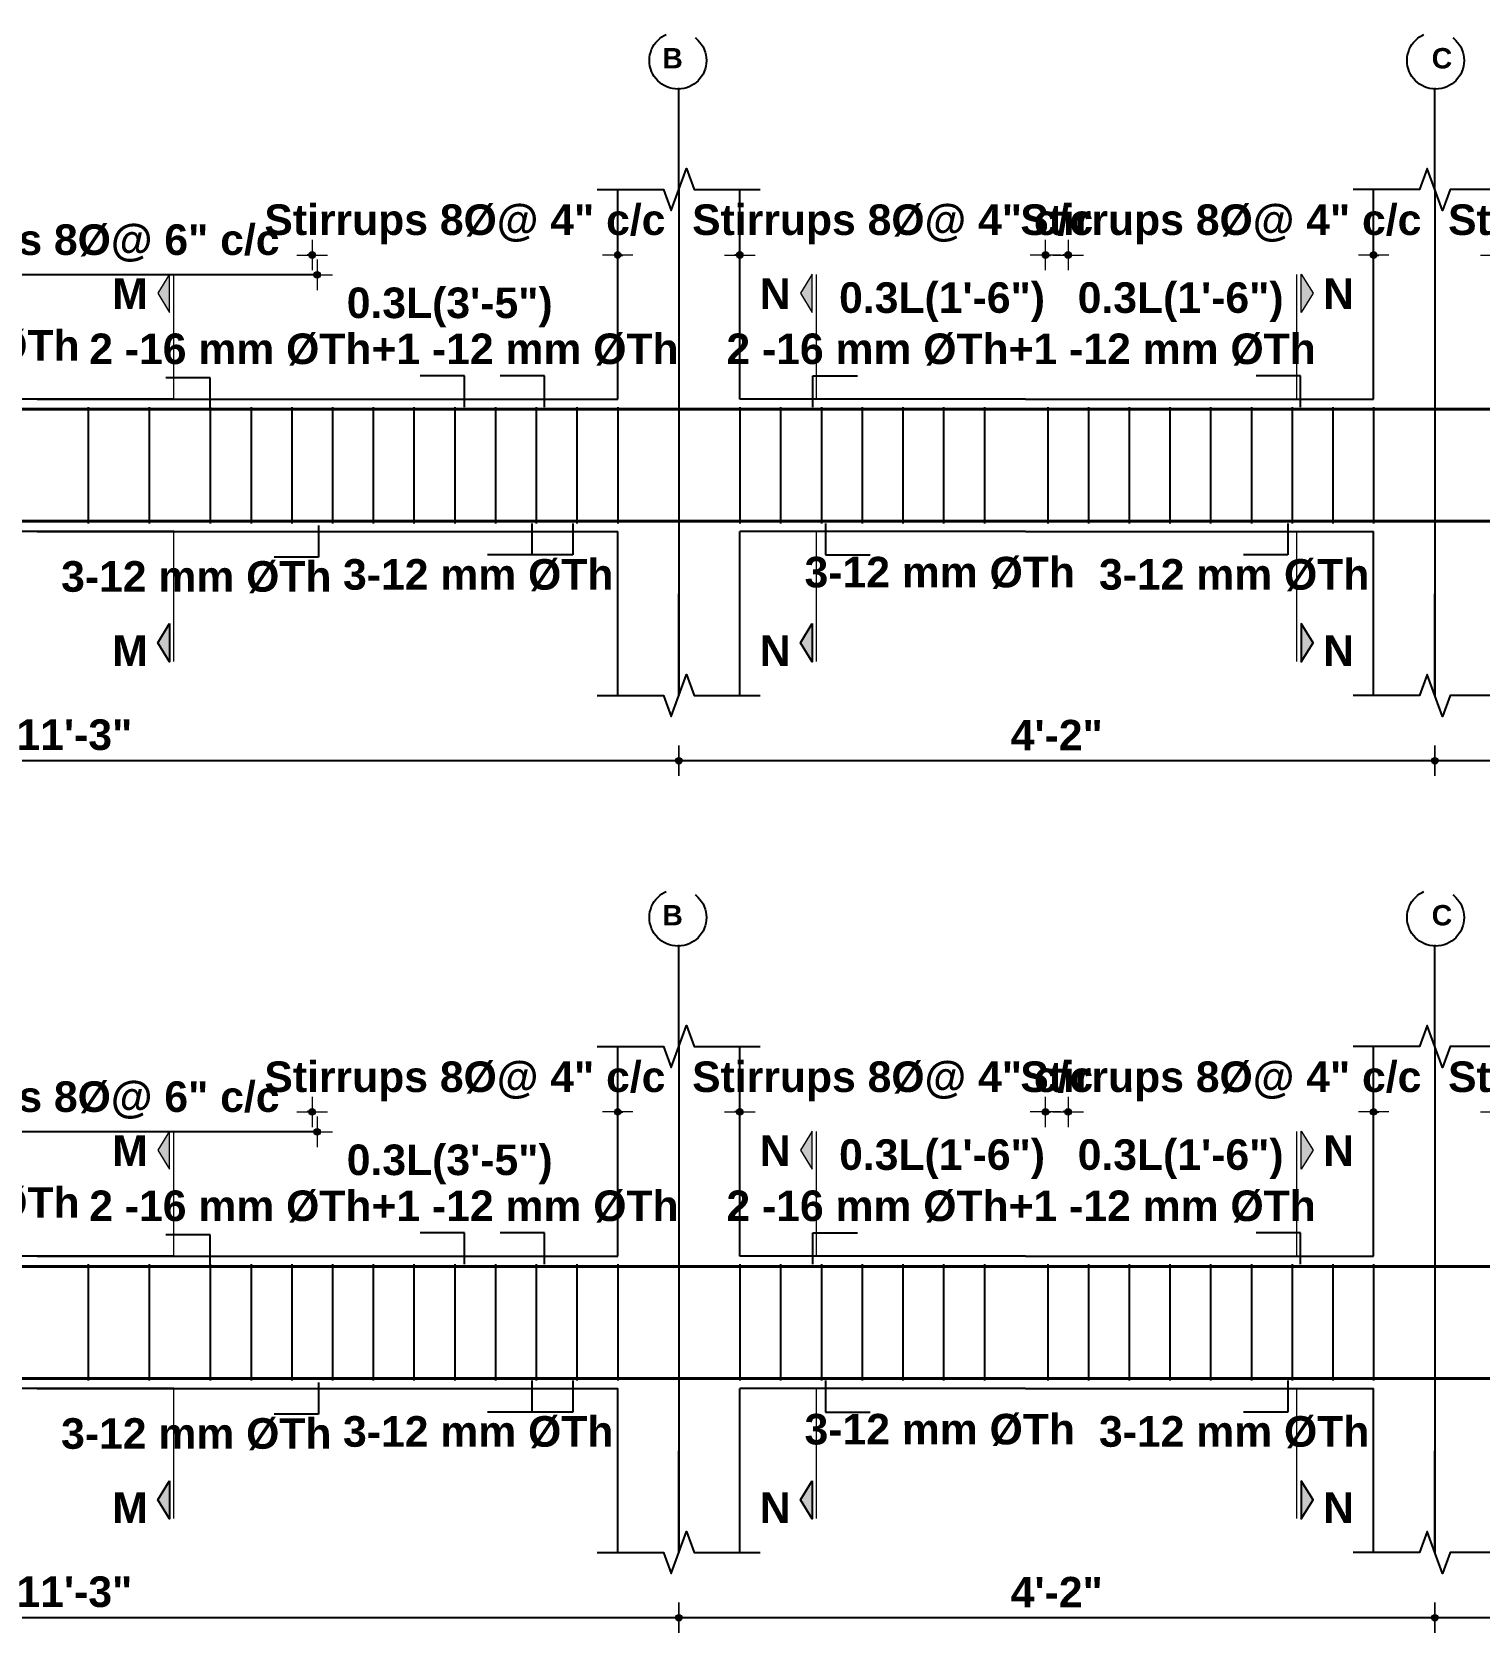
# Model space of a CAD drawing. Header units: inches. Extents: x -9998782 to 66725, y -6520505 to 8308.
# Drawn here: x -4995416 to -4995131.7, y -3257826.3 to -3257511.9 of the extents above; entities that cross this region are included whole.
import ezdxf

# ---------------------------------------------------------------- set-up
doc = ezdxf.new("R2010")
doc.units = ezdxf.units.IN
doc.header["$LTSCALE"] = 2
doc.header["$MEASUREMENT"] = 0
doc.header["$PDMODE"] = 34
doc.linetypes.add('ACAD_ISO02W100', pattern=[15, 12, -3])
doc.layers.get('0').update_dxf_attribs({"linetype": 'CONTINUOUS'})
doc.layers.get('DEFPOINTS').update_dxf_attribs({"color": 141, "linetype": 'CONTINUOUS'})
for name, color, linetype, lineweight in [('BAR', 5, 'CONTINUOUS', 40), ('dimension', 160, 'CONTINUOUS', 15), ('HATCH1', 4, 'ACAD_ISO02W100', 13), ('TEXT', 181, 'CONTINUOUS', 25)]:
    doc.layers.add(name, color=color, linetype=linetype, lineweight=lineweight)
doc.layers.add('STIRRUP', color=10, linetype='CONTINUOUS')
doc.styles.add('1.8 str', font='times.ttf', dxfattribs={"width": 0.8, "height": 6})
doc.styles.add('STYLE1', font='arialbd.ttf')
doc.dimstyles.new('1.4', dxfattribs={"dimscale": 0, "dimtxt": 6, "dimasz": 0.5, "dimexe": 2, "dimexo": 9, "dimgap": 2, "dimtad": 1, "dimdec": 0, "dimlfac": 0.5, "dimzin": 3, "dimdsep": 46, "dimlunit": 4, "dimtxsty": '1.8 str', "dimblk": 'DIM', "dimcen": 3, "dimdle": 3, "dimse1": 1, "dimse2": 1, "dimclrd": 256, "dimclre": 256, "dimclrt": 7, "dimadec": 1, "dimazin": 2, "dimtfac": 1, "dimtdec": 0, "dimtix": 1, "dimtofl": 0, "dimtmove": 2, "dimatfit": 3, "dimldrblk": 'arrow', "dimfxl": 2, "dimfrac": 2, "dimtolj": 2, "dimtzin": 0, "dimarcsym": 0})

# ---------------------------------------------------------------- blocks, each defined once
blk = doc.blocks.new('DIM')
at = {"layer": 'dimension'}
h = blk.add_hatch(color=256, dxfattribs=at)
h.paths.add_polyline_path([(0, 1.28), (0, 0), (1.28, 0, 0.414214)])
h.paths.add_polyline_path([(1.28, 0), (0, 0), (0, -1.28, 0.414214)])
h.paths.add_polyline_path([(0, 0), (-1.28, 0, 0.414214), (0, -1.28)])
h.paths.add_polyline_path([(0, 1.28, 0.414214), (-1.28, 0), (0, 0)])
for p, q in [((-6, 0), (6, 0)), ((0, 6), (0, -6))]:
    blk.add_line(p, q, dxfattribs=at)
blk.add_circle((0, 0), 1.28, dxfattribs=at)
blk = doc.blocks.new('*D754')
at = {"layer": 'DEFPOINTS', "color": 0, "ltscale": 10}
for p in [(-4995277.04, -3257555.67), (-4995277.04, -3257569.21), (-4995217.04, -3257586.72)]:
    blk.add_point(p, dxfattribs=at)
at = {"layer": 'dimension', "lineweight": -2, "ltscale": 10}
for p, q in [((-4995277.54, -3257555.67), (-4995278.04, -3257555.67)), ((-4995216.54, -3257555.67), (-4995216.04, -3257555.67))]:
    blk.add_line(p, q, dxfattribs=at)
at = {"layer": 'dimension', "lineweight": -2, "ltscale": 10, "xscale": 0.5, "yscale": 0.5, "zscale": 0.5}
blk.add_blockref('DIM', (-4995277.04, -3257555.67), dxfattribs=at)
at = {"layer": 'dimension', "lineweight": -2, "ltscale": 10, "xscale": 0.5, "yscale": 0.5, "zscale": 0.5, "rotation": 180}
blk.add_blockref('DIM', (-4995217.04, -3257555.67), dxfattribs=at)
at = {"layer": 'dimension', "color": 7, "ltscale": 10, "insert": (-4995247.04, -3257549.64), "char_height": 6, "attachment_point": 5, "style": 'STYLE1'}
blk.add_mtext('\\A2;Stirrups 8%%C@ 4" c/c', dxfattribs=at)
blk = doc.blocks.new('arrow')
at = {"layer": 'dimension'}
blk.add_lwpolyline([(1.21, 0, 0, 2.1, 0), (-2.29, 0, 0, 0, 0), (1.21, 0, 0, 0, 0)], format="xyseb", dxfattribs=at)
blk = doc.blocks.new('*D755')
at = {"layer": 'DEFPOINTS', "color": 0, "ltscale": 10}
for p in [(-4995301.04, -3257555.67), (-4995301.04, -3257569.21), (-4995361.04, -3257586.72)]:
    blk.add_point(p, dxfattribs=at)
at = {"layer": 'dimension', "lineweight": -2, "ltscale": 10}
for p, q in [((-4995361.54, -3257555.67), (-4995362.04, -3257555.67)), ((-4995300.54, -3257555.67), (-4995300.04, -3257555.67))]:
    blk.add_line(p, q, dxfattribs=at)
at = {"layer": 'dimension', "lineweight": -2, "ltscale": 10, "xscale": 0.5, "yscale": 0.5, "zscale": 0.5}
blk.add_blockref('DIM', (-4995361.04, -3257555.67), dxfattribs=at)
at = {"layer": 'dimension', "lineweight": -2, "ltscale": 10, "xscale": 0.5, "yscale": 0.5, "zscale": 0.5, "rotation": 180}
blk.add_blockref('DIM', (-4995301.04, -3257555.67), dxfattribs=at)
at = {"layer": 'dimension', "color": 7, "ltscale": 10, "insert": (-4995331.04, -3257549.64), "char_height": 6, "attachment_point": 5, "style": 'STYLE1'}
blk.add_mtext('\\A2;Stirrups 8%%C@ 4" c/c', dxfattribs=at)
blk = doc.blocks.new('*D757')
at = {"layer": 'DEFPOINTS', "color": 0, "ltscale": 10}
for p in [(-4995453.6, -3257559.58), (-4995453.6, -3257591.01), (-4995360.03, -3257591.01)]:
    blk.add_point(p, dxfattribs=at)
at = {"layer": 'dimension', "lineweight": -2, "ltscale": 10}
blk.add_line((-4995360.53, -3257559.58), (-4995453.1, -3257559.58), dxfattribs=at)
at = {"layer": 'dimension', "lineweight": -2, "ltscale": 10, "xscale": 0.5, "yscale": 0.5, "zscale": 0.5, "rotation": 180}
blk.add_blockref('DIM', (-4995453.6, -3257559.58), dxfattribs=at)
at = {"layer": 'dimension', "lineweight": -2, "ltscale": 10, "xscale": 0.5, "yscale": 0.5, "zscale": 0.5}
blk.add_blockref('DIM', (-4995360.03, -3257559.58), dxfattribs=at)
at = {"layer": 'dimension', "color": 7, "ltscale": 10, "insert": (-4995406.82, -3257553.56), "char_height": 6, "attachment_point": 5, "style": 'STYLE1'}
blk.add_mtext('\\A2;Stirrups 8%%C@ 6" c/c', dxfattribs=at)
blk = doc.blocks.new('*D759')
at = {"layer": 'DEFPOINTS', "color": 0, "ltscale": 10}
for p in [(-4995152.6, -3257555.67), (-4995152.6, -3257569.21), (-4995212.6, -3257586.72)]:
    blk.add_point(p, dxfattribs=at)
at = {"layer": 'dimension', "lineweight": -2, "ltscale": 10}
for p, q in [((-4995213.1, -3257555.67), (-4995213.6, -3257555.67)), ((-4995152.1, -3257555.67), (-4995151.6, -3257555.67))]:
    blk.add_line(p, q, dxfattribs=at)
at = {"layer": 'dimension', "lineweight": -2, "ltscale": 10, "xscale": 0.5, "yscale": 0.5, "zscale": 0.5}
blk.add_blockref('DIM', (-4995212.6, -3257555.67), dxfattribs=at)
at = {"layer": 'dimension', "lineweight": -2, "ltscale": 10, "xscale": 0.5, "yscale": 0.5, "zscale": 0.5, "rotation": 180}
blk.add_blockref('DIM', (-4995152.6, -3257555.67), dxfattribs=at)
at = {"layer": 'dimension', "color": 7, "ltscale": 10, "insert": (-4995182.6, -3257549.64), "char_height": 6, "attachment_point": 5, "style": 'STYLE1'}
blk.add_mtext('\\A2;Stirrups 8%%C@ 4" c/c', dxfattribs=at)
blk = doc.blocks.new('*D760')
at = {"layer": 'DEFPOINTS', "color": 0, "ltscale": 10}
for p in [(-4995128.6, -3257555.67), (-4995128.6, -3257569.21), (-4995068.6, -3257586.72)]:
    blk.add_point(p, dxfattribs=at)
at = {"layer": 'dimension', "lineweight": -2, "ltscale": 10}
for p, q in [((-4995129.1, -3257555.67), (-4995129.6, -3257555.67)), ((-4995068.1, -3257555.67), (-4995067.6, -3257555.67))]:
    blk.add_line(p, q, dxfattribs=at)
at = {"layer": 'dimension', "lineweight": -2, "ltscale": 10, "xscale": 0.5, "yscale": 0.5, "zscale": 0.5}
blk.add_blockref('DIM', (-4995128.6, -3257555.67), dxfattribs=at)
at = {"layer": 'dimension', "lineweight": -2, "ltscale": 10, "xscale": 0.5, "yscale": 0.5, "zscale": 0.5, "rotation": 180}
blk.add_blockref('DIM', (-4995068.6, -3257555.67), dxfattribs=at)
at = {"layer": 'dimension', "color": 7, "ltscale": 10, "insert": (-4995098.6, -3257549.64), "char_height": 6, "attachment_point": 5, "style": 'STYLE1'}
blk.add_mtext('\\A2;Stirrups 8%%C@ 4" c/c', dxfattribs=at)
blk = doc.blocks.new('*D761')
at = {"layer": 'DEFPOINTS', "color": 0, "ltscale": 10}
for p in [(-4995526.39, -3257642.17), (-4995289.04, -3257642.17), (-4995526.39, -3257654.98)]:
    blk.add_point(p, dxfattribs=at)
at = {"layer": 'dimension', "lineweight": -2, "ltscale": 10}
blk.add_line((-4995289.54, -3257654.98), (-4995525.89, -3257654.98), dxfattribs=at)
at = {"layer": 'dimension', "lineweight": -2, "ltscale": 10, "xscale": 0.5, "yscale": 0.5, "zscale": 0.5, "rotation": 180}
blk.add_blockref('DIM', (-4995526.39, -3257654.98), dxfattribs=at)
at = {"layer": 'dimension', "lineweight": -2, "ltscale": 10, "xscale": 0.5, "yscale": 0.5, "zscale": 0.5}
blk.add_blockref('DIM', (-4995289.04, -3257654.98), dxfattribs=at)
at = {"layer": 'dimension', "color": 7, "ltscale": 10, "insert": (-4995407.72, -3257649.91), "char_height": 6, "attachment_point": 5, "style": 'STYLE1'}
blk.add_mtext('\\A2;11\'-3"', dxfattribs=at)
blk = doc.blocks.new('*D762')
at = {"layer": 'DEFPOINTS', "color": 0, "ltscale": 10}
for p in [(-4995140.6, -3257642.17), (-4994883.38, -3257642.17), (-4995140.6, -3257654.98)]:
    blk.add_point(p, dxfattribs=at)
at = {"layer": 'dimension', "lineweight": -2, "ltscale": 10}
blk.add_line((-4994883.88, -3257654.98), (-4995140.1, -3257654.98), dxfattribs=at)
at = {"layer": 'dimension', "lineweight": -2, "ltscale": 10, "xscale": 0.5, "yscale": 0.5, "zscale": 0.5, "rotation": 180}
blk.add_blockref('DIM', (-4995140.6, -3257654.98), dxfattribs=at)
at = {"layer": 'dimension', "lineweight": -2, "ltscale": 10, "xscale": 0.5, "yscale": 0.5, "zscale": 0.5}
blk.add_blockref('DIM', (-4994883.38, -3257654.98), dxfattribs=at)
at = {"layer": 'dimension', "color": 7, "ltscale": 10, "insert": (-4995011.99, -3257649.91), "char_height": 6, "attachment_point": 5, "style": 'STYLE1'}
blk.add_mtext('\\A2;9\'-11"', dxfattribs=at)
blk = doc.blocks.new('*D777')
at = {"layer": 'DEFPOINTS', "color": 0, "ltscale": 10}
for p in [(-4995277.04, -3257723.96), (-4995277.04, -3257737.5), (-4995217.04, -3257755.02)]:
    blk.add_point(p, dxfattribs=at)
at = {"layer": 'dimension', "lineweight": -2, "ltscale": 10}
for p, q in [((-4995277.54, -3257723.96), (-4995278.04, -3257723.96)), ((-4995216.54, -3257723.96), (-4995216.04, -3257723.96))]:
    blk.add_line(p, q, dxfattribs=at)
at = {"layer": 'dimension', "lineweight": -2, "ltscale": 10, "xscale": 0.5, "yscale": 0.5, "zscale": 0.5}
blk.add_blockref('DIM', (-4995277.04, -3257723.96), dxfattribs=at)
at = {"layer": 'dimension', "lineweight": -2, "ltscale": 10, "xscale": 0.5, "yscale": 0.5, "zscale": 0.5, "rotation": 180}
blk.add_blockref('DIM', (-4995217.04, -3257723.96), dxfattribs=at)
at = {"layer": 'dimension', "color": 7, "ltscale": 10, "insert": (-4995247.04, -3257717.94), "char_height": 6, "attachment_point": 5, "style": 'STYLE1'}
blk.add_mtext('\\A2;Stirrups 8%%C@ 4" c/c', dxfattribs=at)
blk = doc.blocks.new('*D778')
at = {"layer": 'DEFPOINTS', "color": 0, "ltscale": 10}
for p in [(-4995301.04, -3257723.96), (-4995301.04, -3257737.5), (-4995361.04, -3257755.02)]:
    blk.add_point(p, dxfattribs=at)
at = {"layer": 'dimension', "lineweight": -2, "ltscale": 10}
for p, q in [((-4995361.54, -3257723.96), (-4995362.04, -3257723.96)), ((-4995300.54, -3257723.96), (-4995300.04, -3257723.96))]:
    blk.add_line(p, q, dxfattribs=at)
at = {"layer": 'dimension', "lineweight": -2, "ltscale": 10, "xscale": 0.5, "yscale": 0.5, "zscale": 0.5}
blk.add_blockref('DIM', (-4995361.04, -3257723.96), dxfattribs=at)
at = {"layer": 'dimension', "lineweight": -2, "ltscale": 10, "xscale": 0.5, "yscale": 0.5, "zscale": 0.5, "rotation": 180}
blk.add_blockref('DIM', (-4995301.04, -3257723.96), dxfattribs=at)
at = {"layer": 'dimension', "color": 7, "ltscale": 10, "insert": (-4995331.04, -3257717.94), "char_height": 6, "attachment_point": 5, "style": 'STYLE1'}
blk.add_mtext('\\A2;Stirrups 8%%C@ 4" c/c', dxfattribs=at)
blk = doc.blocks.new('*D780')
at = {"layer": 'DEFPOINTS', "color": 0, "ltscale": 10}
for p in [(-4995453.6, -3257727.87), (-4995453.6, -3257759.3), (-4995360.03, -3257759.3)]:
    blk.add_point(p, dxfattribs=at)
at = {"layer": 'dimension', "lineweight": -2, "ltscale": 10}
blk.add_line((-4995360.53, -3257727.87), (-4995453.1, -3257727.87), dxfattribs=at)
at = {"layer": 'dimension', "lineweight": -2, "ltscale": 10, "xscale": 0.5, "yscale": 0.5, "zscale": 0.5, "rotation": 180}
blk.add_blockref('DIM', (-4995453.6, -3257727.87), dxfattribs=at)
at = {"layer": 'dimension', "lineweight": -2, "ltscale": 10, "xscale": 0.5, "yscale": 0.5, "zscale": 0.5}
blk.add_blockref('DIM', (-4995360.03, -3257727.87), dxfattribs=at)
at = {"layer": 'dimension', "color": 7, "ltscale": 10, "insert": (-4995406.82, -3257721.85), "char_height": 6, "attachment_point": 5, "style": 'STYLE1'}
blk.add_mtext('\\A2;Stirrups 8%%C@ 6" c/c', dxfattribs=at)
blk = doc.blocks.new('*D782')
at = {"layer": 'DEFPOINTS', "color": 0, "ltscale": 10}
for p in [(-4995152.6, -3257723.96), (-4995152.6, -3257737.5), (-4995212.6, -3257755.02)]:
    blk.add_point(p, dxfattribs=at)
at = {"layer": 'dimension', "lineweight": -2, "ltscale": 10}
for p, q in [((-4995213.1, -3257723.96), (-4995213.6, -3257723.96)), ((-4995152.1, -3257723.96), (-4995151.6, -3257723.96))]:
    blk.add_line(p, q, dxfattribs=at)
at = {"layer": 'dimension', "lineweight": -2, "ltscale": 10, "xscale": 0.5, "yscale": 0.5, "zscale": 0.5}
blk.add_blockref('DIM', (-4995212.6, -3257723.96), dxfattribs=at)
at = {"layer": 'dimension', "lineweight": -2, "ltscale": 10, "xscale": 0.5, "yscale": 0.5, "zscale": 0.5, "rotation": 180}
blk.add_blockref('DIM', (-4995152.6, -3257723.96), dxfattribs=at)
at = {"layer": 'dimension', "color": 7, "ltscale": 10, "insert": (-4995182.6, -3257717.94), "char_height": 6, "attachment_point": 5, "style": 'STYLE1'}
blk.add_mtext('\\A2;Stirrups 8%%C@ 4" c/c', dxfattribs=at)
blk = doc.blocks.new('*D783')
at = {"layer": 'DEFPOINTS', "color": 0, "ltscale": 10}
for p in [(-4995128.6, -3257723.96), (-4995128.6, -3257737.5), (-4995068.6, -3257755.02)]:
    blk.add_point(p, dxfattribs=at)
at = {"layer": 'dimension', "lineweight": -2, "ltscale": 10}
for p, q in [((-4995129.1, -3257723.96), (-4995129.6, -3257723.96)), ((-4995068.1, -3257723.96), (-4995067.6, -3257723.96))]:
    blk.add_line(p, q, dxfattribs=at)
at = {"layer": 'dimension', "lineweight": -2, "ltscale": 10, "xscale": 0.5, "yscale": 0.5, "zscale": 0.5}
blk.add_blockref('DIM', (-4995128.6, -3257723.96), dxfattribs=at)
at = {"layer": 'dimension', "lineweight": -2, "ltscale": 10, "xscale": 0.5, "yscale": 0.5, "zscale": 0.5, "rotation": 180}
blk.add_blockref('DIM', (-4995068.6, -3257723.96), dxfattribs=at)
at = {"layer": 'dimension', "color": 7, "ltscale": 10, "insert": (-4995098.6, -3257717.94), "char_height": 6, "attachment_point": 5, "style": 'STYLE1'}
blk.add_mtext('\\A2;Stirrups 8%%C@ 4" c/c', dxfattribs=at)
blk = doc.blocks.new('*D784')
at = {"layer": 'DEFPOINTS', "color": 0, "ltscale": 10}
for p in [(-4995289.04, -3257810.46), (-4995140.6, -3257810.46), (-4995289.04, -3257823.27)]:
    blk.add_point(p, dxfattribs=at)
at = {"layer": 'dimension', "lineweight": -2, "ltscale": 10}
blk.add_line((-4995141.1, -3257823.27), (-4995288.54, -3257823.27), dxfattribs=at)
at = {"layer": 'dimension', "lineweight": -2, "ltscale": 10, "xscale": 0.5, "yscale": 0.5, "zscale": 0.5, "rotation": 180}
blk.add_blockref('DIM', (-4995289.04, -3257823.27), dxfattribs=at)
at = {"layer": 'dimension', "lineweight": -2, "ltscale": 10, "xscale": 0.5, "yscale": 0.5, "zscale": 0.5}
blk.add_blockref('DIM', (-4995140.6, -3257823.27), dxfattribs=at)
at = {"layer": 'dimension', "color": 7, "ltscale": 10, "insert": (-4995214.82, -3257818.26), "char_height": 6, "attachment_point": 5, "style": 'STYLE1'}
blk.add_mtext('\\A2;4\'-2"', dxfattribs=at)
blk = doc.blocks.new('*D785')
at = {"layer": 'DEFPOINTS', "color": 0, "ltscale": 10}
for p in [(-4995526.39, -3257810.46), (-4995289.04, -3257810.46), (-4995526.39, -3257823.27)]:
    blk.add_point(p, dxfattribs=at)
at = {"layer": 'dimension', "lineweight": -2, "ltscale": 10}
blk.add_line((-4995289.54, -3257823.27), (-4995525.89, -3257823.27), dxfattribs=at)
at = {"layer": 'dimension', "lineweight": -2, "ltscale": 10, "xscale": 0.5, "yscale": 0.5, "zscale": 0.5, "rotation": 180}
blk.add_blockref('DIM', (-4995526.39, -3257823.27), dxfattribs=at)
at = {"layer": 'dimension', "lineweight": -2, "ltscale": 10, "xscale": 0.5, "yscale": 0.5, "zscale": 0.5}
blk.add_blockref('DIM', (-4995289.04, -3257823.27), dxfattribs=at)
at = {"layer": 'dimension', "color": 7, "ltscale": 10, "insert": (-4995407.72, -3257818.21), "char_height": 6, "attachment_point": 5, "style": 'STYLE1'}
blk.add_mtext('\\A2;11\'-3"', dxfattribs=at)
blk = doc.blocks.new('*D786')
at = {"layer": 'DEFPOINTS', "color": 0, "ltscale": 10}
for p in [(-4995140.6, -3257810.46), (-4994883.38, -3257810.46), (-4995140.6, -3257823.27)]:
    blk.add_point(p, dxfattribs=at)
at = {"layer": 'dimension', "lineweight": -2, "ltscale": 10}
blk.add_line((-4994883.88, -3257823.27), (-4995140.1, -3257823.27), dxfattribs=at)
at = {"layer": 'dimension', "lineweight": -2, "ltscale": 10, "xscale": 0.5, "yscale": 0.5, "zscale": 0.5, "rotation": 180}
blk.add_blockref('DIM', (-4995140.6, -3257823.27), dxfattribs=at)
at = {"layer": 'dimension', "lineweight": -2, "ltscale": 10, "xscale": 0.5, "yscale": 0.5, "zscale": 0.5}
blk.add_blockref('DIM', (-4994883.38, -3257823.27), dxfattribs=at)
at = {"layer": 'dimension', "color": 7, "ltscale": 10, "insert": (-4995011.99, -3257818.2), "char_height": 6, "attachment_point": 5, "style": 'STYLE1'}
blk.add_mtext('\\A2;9\'-11"', dxfattribs=at)
blk = doc.blocks.new('*D788')
at = {"layer": 'DEFPOINTS', "color": 0, "ltscale": 10}
for p in [(-4995289.04, -3257642.17), (-4995140.6, -3257642.17), (-4995289.04, -3257654.98)]:
    blk.add_point(p, dxfattribs=at)
at = {"layer": 'dimension', "lineweight": -2, "ltscale": 10}
blk.add_line((-4995141.1, -3257654.98), (-4995288.54, -3257654.98), dxfattribs=at)
at = {"layer": 'dimension', "lineweight": -2, "ltscale": 10, "xscale": 0.5, "yscale": 0.5, "zscale": 0.5, "rotation": 180}
blk.add_blockref('DIM', (-4995289.04, -3257654.98), dxfattribs=at)
at = {"layer": 'dimension', "lineweight": -2, "ltscale": 10, "xscale": 0.5, "yscale": 0.5, "zscale": 0.5}
blk.add_blockref('DIM', (-4995140.6, -3257654.98), dxfattribs=at)
at = {"layer": 'dimension', "color": 7, "ltscale": 10, "insert": (-4995214.82, -3257649.96), "char_height": 6, "attachment_point": 5, "style": 'STYLE1'}
blk.add_mtext('\\A2;4\'-2"', dxfattribs=at)

msp = doc.modelspace()

# ---------------------------------------------------------------- hatches: boundary and pattern name
at = {"layer": 'TEXT', "ltscale": 10}
for points in [[(-4995389.03, -3257559.43), (-4995389.03, -3257566.93), (-4995391.34, -3257563.18)], [(-4995262.84, -3257559.43), (-4995262.84, -3257566.93), (-4995265.15, -3257563.18)], [(-4995166.8, -3257559.43), (-4995166.8, -3257566.93), (-4995164.49, -3257563.18)], [(-4995389.03, -3257635.57), (-4995389.03, -3257628.06), (-4995391.34, -3257631.82)], [(-4995262.84, -3257635.57), (-4995262.84, -3257628.06), (-4995265.15, -3257631.82)], [(-4995166.8, -3257635.57), (-4995166.8, -3257628.06), (-4995164.49, -3257631.82)], [(-4995389.03, -3257727.72), (-4995389.03, -3257735.22), (-4995391.34, -3257731.47)], [(-4995262.84, -3257727.72), (-4995262.84, -3257735.22), (-4995265.15, -3257731.47)], [(-4995166.8, -3257727.72), (-4995166.8, -3257735.22), (-4995164.49, -3257731.47)], [(-4995389.03, -3257803.86), (-4995389.03, -3257796.36), (-4995391.34, -3257800.11)], [(-4995262.84, -3257803.86), (-4995262.84, -3257796.36), (-4995265.15, -3257800.11)], [(-4995166.8, -3257803.86), (-4995166.8, -3257796.36), (-4995164.49, -3257800.11)]]:
    msp.add_hatch(color=256, dxfattribs=at).paths.add_polyline_path(points)

# ---------------------------------------------------------------- linework, layer by layer
for p, q in [((-4995289.04, -3257542.81), (-4995289.04, -3257522.86)), ((-4995140.6, -3257542.81), (-4995140.6, -3257522.86)), ((-4995289.04, -3257542.81), (-4995289.04, -3257642.17)), ((-4995140.6, -3257542.81), (-4995140.6, -3257642.17)), ((-4995289.04, -3257642.17), (-4995289.04, -3257622.21)), ((-4995140.6, -3257642.17), (-4995140.6, -3257622.21)), ((-4995289.04, -3257711.1), (-4995289.04, -3257691.15)), ((-4995140.6, -3257711.1), (-4995140.6, -3257691.15)), ((-4995289.04, -3257711.1), (-4995289.04, -3257810.46)), ((-4995140.6, -3257711.1), (-4995140.6, -3257810.46)), ((-4995289.04, -3257810.46), (-4995289.04, -3257790.51)), ((-4995140.6, -3257810.46), (-4995140.6, -3257790.51))]:
    msp.add_line(p, q)
at = {"ltscale": 10}
for p, q in [((-4995301.04, -3257583.97), (-4995301.04, -3257542.81)), ((-4995277.04, -3257583.97), (-4995277.04, -3257542.81)), ((-4995152.6, -3257583.97), (-4995152.6, -3257542.81)), ((-4995388.17, -3257583.97), (-4995514.61, -3257583.97)), ((-4995415.04, -3257583.97), (-4995301.04, -3257583.97)), ((-4995220.95, -3257583.97), (-4995277.04, -3257583.97)), ((-4995220.95, -3257583.97), (-4995152.6, -3257583.97)), ((-4995388.17, -3257609.97), (-4995514.61, -3257609.97)), ((-4995415.04, -3257609.97), (-4995301.04, -3257609.97)), ((-4995301.04, -3257642.17), (-4995301.04, -3257609.97)), ((-4995220.95, -3257609.97), (-4995277.04, -3257609.97)), ((-4995277.04, -3257642.17), (-4995277.04, -3257609.97)), ((-4995220.95, -3257609.97), (-4995152.6, -3257609.97)), ((-4995152.6, -3257642.17), (-4995152.6, -3257609.97)), ((-4995301.04, -3257752.27), (-4995301.04, -3257711.1)), ((-4995277.04, -3257752.27), (-4995277.04, -3257711.1)), ((-4995152.6, -3257752.27), (-4995152.6, -3257711.1)), ((-4995388.17, -3257752.27), (-4995514.61, -3257752.27)), ((-4995415.04, -3257752.27), (-4995301.04, -3257752.27)), ((-4995220.95, -3257752.27), (-4995277.04, -3257752.27)), ((-4995220.95, -3257752.27), (-4995152.6, -3257752.27)), ((-4995388.17, -3257778.27), (-4995514.61, -3257778.27)), ((-4995415.04, -3257778.27), (-4995301.04, -3257778.27)), ((-4995301.04, -3257810.46), (-4995301.04, -3257778.27)), ((-4995220.95, -3257778.27), (-4995277.04, -3257778.27)), ((-4995277.04, -3257810.46), (-4995277.04, -3257778.27)), ((-4995220.95, -3257778.27), (-4995152.6, -3257778.27)), ((-4995152.6, -3257810.46), (-4995152.6, -3257778.27))]:
    msp.add_line(p, q, dxfattribs=at)
at = {"linetype": 'Continuous', "ltscale": 10}
for points in [[(-4995305.04, -3257542.81), (-4995292.04, -3257542.81), (-4995290.54, -3257546.93), (-4995287.54, -3257538.69), (-4995286.04, -3257542.81), (-4995273.04, -3257542.81)], [(-4995124.6, -3257542.81), (-4995137.6, -3257542.81), (-4995139.1, -3257546.93), (-4995142.1, -3257538.69), (-4995143.6, -3257542.81), (-4995156.6, -3257542.81)], [(-4995305.04, -3257642.17), (-4995292.04, -3257642.17), (-4995290.54, -3257646.29), (-4995287.54, -3257638.04), (-4995286.04, -3257642.17), (-4995273.04, -3257642.17)], [(-4995124.6, -3257642.17), (-4995137.6, -3257642.17), (-4995139.1, -3257646.29), (-4995142.1, -3257638.04), (-4995143.6, -3257642.17), (-4995156.6, -3257642.17)], [(-4995305.04, -3257711.1), (-4995292.04, -3257711.1), (-4995290.54, -3257715.22), (-4995287.54, -3257706.98), (-4995286.04, -3257711.1), (-4995273.04, -3257711.1)], [(-4995124.6, -3257711.1), (-4995137.6, -3257711.1), (-4995139.1, -3257715.22), (-4995142.1, -3257706.98), (-4995143.6, -3257711.1), (-4995156.6, -3257711.1)], [(-4995305.04, -3257810.46), (-4995292.04, -3257810.46), (-4995290.54, -3257814.58), (-4995287.54, -3257806.34), (-4995286.04, -3257810.46), (-4995273.04, -3257810.46)], [(-4995124.6, -3257810.46), (-4995137.6, -3257810.46), (-4995139.1, -3257814.58), (-4995142.1, -3257806.34), (-4995143.6, -3257810.46), (-4995156.6, -3257810.46)]]:
    msp.add_lwpolyline(points, dxfattribs=at)
at = {"layer": 'BAR', "ltscale": 10}
for p, q in [((-4995289.04, -3257585.97), (-4995431.26, -3257585.97)), ((-4995289.04, -3257585.97), (-4995220.95, -3257585.97)), ((-4995140.6, -3257585.97), (-4995220.95, -3257585.97)), ((-4995140.6, -3257585.97), (-4994999.38, -3257585.97)), ((-4995526.61, -3257607.97), (-4995405.04, -3257607.97)), ((-4995289.04, -3257607.97), (-4995415.04, -3257607.97)), ((-4995289.04, -3257607.97), (-4995220.95, -3257607.97)), ((-4995140.6, -3257607.97), (-4995220.95, -3257607.97)), ((-4995140.6, -3257607.97), (-4994999.38, -3257607.97)), ((-4995289.04, -3257754.27), (-4995431.26, -3257754.27)), ((-4995289.04, -3257754.27), (-4995220.95, -3257754.27)), ((-4995140.6, -3257754.27), (-4995220.95, -3257754.27)), ((-4995140.6, -3257754.27), (-4994999.38, -3257754.27)), ((-4995526.61, -3257776.27), (-4995405.04, -3257776.27)), ((-4995289.04, -3257776.27), (-4995415.04, -3257776.27)), ((-4995289.04, -3257776.27), (-4995220.95, -3257776.27)), ((-4995140.6, -3257776.27), (-4995220.95, -3257776.27)), ((-4995140.6, -3257776.27), (-4994999.38, -3257776.27))]:
    msp.add_line(p, q, dxfattribs=at)
at = {"layer": 'dimension', "ltscale": 10}
for p, q in [((-4995388.17, -3257583.97), (-4995388.17, -3257559.48)), ((-4995261.98, -3257583.97), (-4995261.98, -3257559.48)), ((-4995167.66, -3257583.97), (-4995167.66, -3257559.48)), ((-4995388.17, -3257635.52), (-4995388.17, -3257609.97)), ((-4995261.98, -3257635.52), (-4995261.98, -3257609.97)), ((-4995167.66, -3257635.52), (-4995167.66, -3257609.97)), ((-4995388.17, -3257752.27), (-4995388.17, -3257727.77)), ((-4995261.98, -3257752.27), (-4995261.98, -3257727.77)), ((-4995167.66, -3257752.27), (-4995167.66, -3257727.77)), ((-4995388.17, -3257803.81), (-4995388.17, -3257778.27)), ((-4995261.98, -3257803.81), (-4995261.98, -3257778.27)), ((-4995167.66, -3257803.81), (-4995167.66, -3257778.27))]:
    msp.add_line(p, q, dxfattribs=at)
for points in [[(-4995389.03, -3257566.93), (-4995389.03, -3257559.43), (-4995391.34, -3257563.18), (-4995389.03, -3257566.93)], [(-4995262.84, -3257566.93), (-4995262.84, -3257559.43), (-4995265.15, -3257563.18), (-4995262.84, -3257566.93)], [(-4995166.8, -3257566.93), (-4995166.8, -3257559.43), (-4995164.49, -3257563.18), (-4995166.8, -3257566.93)], [(-4995389.03, -3257735.22), (-4995389.03, -3257727.72), (-4995391.34, -3257731.47), (-4995389.03, -3257735.22)], [(-4995262.84, -3257735.22), (-4995262.84, -3257727.72), (-4995265.15, -3257731.47), (-4995262.84, -3257735.22)], [(-4995166.8, -3257735.22), (-4995166.8, -3257727.72), (-4995164.49, -3257731.47), (-4995166.8, -3257735.22)]]:
    msp.add_lwpolyline(points, dxfattribs=at)
at = {"layer": 'HATCH1', "lineweight": 25}
for centre in [(-4995289.21, -3257517.48), (-4995140.43, -3257517.48), (-4995289.21, -3257685.77), (-4995140.43, -3257685.77)]:
    msp.add_circle(centre, 5.6, dxfattribs=at)
at = {"layer": 'STIRRUP'}
for p, q in [((-4995405.04, -3257585.57), (-4995405.04, -3257608.37)), ((-4995393.04, -3257585.57), (-4995393.04, -3257608.37)), ((-4995381.04, -3257585.57), (-4995381.04, -3257608.37)), ((-4995373.04, -3257585.57), (-4995373.04, -3257608.37)), ((-4995365.04, -3257585.57), (-4995365.04, -3257608.37)), ((-4995357.04, -3257585.57), (-4995357.04, -3257608.37)), ((-4995349.04, -3257585.57), (-4995349.04, -3257608.37)), ((-4995341.04, -3257585.57), (-4995341.04, -3257608.37)), ((-4995333.04, -3257585.57), (-4995333.04, -3257608.37)), ((-4995325.04, -3257585.57), (-4995325.04, -3257608.37)), ((-4995317.04, -3257585.57), (-4995317.04, -3257608.37)), ((-4995309.04, -3257585.57), (-4995309.04, -3257608.37)), ((-4995301.04, -3257585.57), (-4995301.04, -3257608.37)), ((-4995277.04, -3257585.57), (-4995277.04, -3257608.37)), ((-4995269.04, -3257585.57), (-4995269.04, -3257608.37)), ((-4995261.04, -3257585.57), (-4995261.04, -3257608.37)), ((-4995253.04, -3257585.57), (-4995253.04, -3257608.37)), ((-4995245.04, -3257585.57), (-4995245.04, -3257608.37)), ((-4995237.04, -3257585.57), (-4995237.04, -3257608.37)), ((-4995229.04, -3257585.57), (-4995229.04, -3257608.37)), ((-4995216.6, -3257585.57), (-4995216.6, -3257608.37)), ((-4995208.6, -3257585.57), (-4995208.6, -3257608.37)), ((-4995200.6, -3257585.57), (-4995200.6, -3257608.37)), ((-4995192.6, -3257585.57), (-4995192.6, -3257608.37)), ((-4995184.6, -3257585.57), (-4995184.6, -3257608.37)), ((-4995176.6, -3257585.57), (-4995176.6, -3257608.37)), ((-4995168.6, -3257585.57), (-4995168.6, -3257608.37)), ((-4995160.6, -3257585.57), (-4995160.6, -3257608.37)), ((-4995152.6, -3257585.57), (-4995152.6, -3257608.37)), ((-4995405.04, -3257753.87), (-4995405.04, -3257776.67)), ((-4995393.04, -3257753.87), (-4995393.04, -3257776.67)), ((-4995381.04, -3257753.87), (-4995381.04, -3257776.67)), ((-4995373.04, -3257753.87), (-4995373.04, -3257776.67)), ((-4995365.04, -3257753.87), (-4995365.04, -3257776.67)), ((-4995357.04, -3257753.87), (-4995357.04, -3257776.67)), ((-4995349.04, -3257753.87), (-4995349.04, -3257776.67)), ((-4995341.04, -3257753.87), (-4995341.04, -3257776.67)), ((-4995333.04, -3257753.87), (-4995333.04, -3257776.67)), ((-4995325.04, -3257753.87), (-4995325.04, -3257776.67)), ((-4995317.04, -3257753.87), (-4995317.04, -3257776.67)), ((-4995309.04, -3257753.87), (-4995309.04, -3257776.67)), ((-4995301.04, -3257753.87), (-4995301.04, -3257776.67)), ((-4995277.04, -3257753.87), (-4995277.04, -3257776.67)), ((-4995269.04, -3257753.87), (-4995269.04, -3257776.67)), ((-4995261.04, -3257753.87), (-4995261.04, -3257776.67)), ((-4995253.04, -3257753.87), (-4995253.04, -3257776.67)), ((-4995245.04, -3257753.87), (-4995245.04, -3257776.67)), ((-4995237.04, -3257753.87), (-4995237.04, -3257776.67)), ((-4995229.04, -3257753.87), (-4995229.04, -3257776.67)), ((-4995216.6, -3257753.87), (-4995216.6, -3257776.67)), ((-4995208.6, -3257753.87), (-4995208.6, -3257776.67)), ((-4995200.6, -3257753.87), (-4995200.6, -3257776.67)), ((-4995192.6, -3257753.87), (-4995192.6, -3257776.67)), ((-4995184.6, -3257753.87), (-4995184.6, -3257776.67)), ((-4995176.6, -3257753.87), (-4995176.6, -3257776.67)), ((-4995168.6, -3257753.87), (-4995168.6, -3257776.67)), ((-4995160.6, -3257753.87), (-4995160.6, -3257776.67)), ((-4995152.6, -3257753.87), (-4995152.6, -3257776.67))]:
    msp.add_line(p, q, dxfattribs=at)
at = {"layer": 'TEXT', "ltscale": 10}
for points in [[(-4995389.03, -3257628.06), (-4995389.03, -3257635.57), (-4995391.34, -3257631.82), (-4995389.03, -3257628.06)], [(-4995262.84, -3257628.06), (-4995262.84, -3257635.57), (-4995265.15, -3257631.82), (-4995262.84, -3257628.06)], [(-4995166.8, -3257628.06), (-4995166.8, -3257635.57), (-4995164.49, -3257631.82), (-4995166.8, -3257628.06)], [(-4995389.03, -3257796.36), (-4995389.03, -3257803.86), (-4995391.34, -3257800.11), (-4995389.03, -3257796.36)], [(-4995262.84, -3257796.36), (-4995262.84, -3257803.86), (-4995265.15, -3257800.11), (-4995262.84, -3257796.36)], [(-4995166.8, -3257796.36), (-4995166.8, -3257803.86), (-4995164.49, -3257800.11), (-4995166.8, -3257796.36)]]:
    msp.add_lwpolyline(points, dxfattribs=at)

# ---------------------------------------------------------------- texts
at = {"layer": 'HATCH1', "lineweight": 25, "style": 'STYLE1'}
for s, p in [('B', (-4995292.28, -3257519.03)), ('C', (-4995141.2, -3257519.03)), ('B', (-4995292.28, -3257687.32)), ('C', (-4995141.2, -3257687.32))]:
    msp.add_text(s, height=4, dxfattribs=at).set_placement(p)
at = {"layer": 'TEXT', "ltscale": 10, "style": 'STYLE1'}
for s, p in [('M', (-4995400.3, -3257566.27)), ('N', (-4995273.15, -3257566.27)), ('N', (-4995162.5, -3257566.27)), ('2 -16 mm %%CTh+1 -12 mm %%CTh', (-4995522.43, -3257576.43)), ('2 -16 mm %%CTh+1 -12 mm %%CTh', (-4995404.81, -3257577.09)), ('2 -16 mm %%CTh+1 -12 mm %%CTh', (-4995279.69, -3257577.09)), ('3-12 mm %%CTh ', (-4995410.33, -3257621.79)), ('3-12 mm %%CTh ', (-4995354.97, -3257621.39)), ('3-12 mm %%CTh ', (-4995264.34, -3257620.94)), ('3-12 mm %%CTh ', (-4995206.53, -3257621.39)), ('M', (-4995400.3, -3257636.39)), ('N', (-4995273.15, -3257636.39)), ('N', (-4995162.5, -3257636.39)), ('M', (-4995400.3, -3257734.56)), ('N', (-4995273.15, -3257734.56)), ('N', (-4995162.5, -3257734.56)), ('2 -16 mm %%CTh+1 -12 mm %%CTh', (-4995522.43, -3257744.73)), ('2 -16 mm %%CTh+1 -12 mm %%CTh', (-4995404.81, -3257745.38)), ('2 -16 mm %%CTh+1 -12 mm %%CTh', (-4995279.69, -3257745.38)), ('3-12 mm %%CTh ', (-4995264.34, -3257789.24)), ('3-12 mm %%CTh ', (-4995410.33, -3257790.09)), ('3-12 mm %%CTh ', (-4995354.97, -3257789.69)), ('3-12 mm %%CTh ', (-4995206.53, -3257789.69)), ('M', (-4995400.3, -3257804.68)), ('N', (-4995273.15, -3257804.68)), ('N', (-4995162.5, -3257804.68))]:
    msp.add_text(s, height=6, dxfattribs=at).set_placement(p)
at = {"layer": 'TEXT', "style": 'STYLE1'}
for s, p in [('0.3L(3\'-5")', (-4995354.24, -3257568.06)), ('0.3L(1\'-6")', (-4995257.56, -3257567.03)), ('0.3L(1\'-6")', (-4995210.71, -3257567.03)), ('0.3L(1\'-6")', (-4995257.56, -3257735.32)), ('0.3L(1\'-6")', (-4995210.71, -3257735.32)), ('0.3L(3\'-5")', (-4995354.24, -3257736.35))]:
    msp.add_text(s, height=6, dxfattribs=at).set_placement(p)

# ---------------------------------------------------------------- dimensions: what is measured, and where the dimension line sits
at = {"layer": 'dimension', "ltscale": 10}
for base, p1, p2, picture, middle in [((-4995301.04, -3257555.67), (-4995361.04, -3257586.72), (-4995301.04, -3257569.21), '*D755', (-4995331.04, -3257549.64)), ((-4995152.6, -3257555.67), (-4995212.6, -3257586.72), (-4995152.6, -3257569.21), '*D759', (-4995182.6, -3257549.64)), ((-4995301.04, -3257723.96), (-4995361.04, -3257755.02), (-4995301.04, -3257737.5), '*D778', (-4995331.04, -3257717.94)), ((-4995152.6, -3257723.96), (-4995212.6, -3257755.02), (-4995152.6, -3257737.5), '*D782', (-4995182.6, -3257717.94))]:
    dim = msp.add_linear_dim(base=base, p1=p1, p2=p2, text='Stirrups 8%%C@ 4" c/c', dimstyle='1.4', override={"dimscale": 1, "dimtxsty": 'STYLE1'}, dxfattribs=at)
    dim.commit()
    dim.dimension.update_dxf_attribs({"geometry": picture, "text_midpoint": middle})
for base, p1, p2, text, picture, middle in [((-4995277.04, -3257555.67), (-4995217.04, -3257586.72), (-4995277.04, -3257569.21), 'Stirrups 8%%C@ 4" c/c', '*D754', (-4995247.04, -3257549.64)), ((-4995128.6, -3257555.67), (-4995068.6, -3257586.72), (-4995128.6, -3257569.21), 'Stirrups 8%%C@ 4" c/c', '*D760', (-4995098.6, -3257549.64)), ((-4995453.6, -3257559.58), (-4995360.03, -3257591.01), (-4995453.6, -3257591.01), 'Stirrups 8%%C@ 6" c/c', '*D757', (-4995406.82, -3257553.56)), ((-4995526.39, -3257654.98), (-4995289.04, -3257642.17), (-4995526.39, -3257642.17), '11\'-3"', '*D761', (-4995407.72, -3257649.91)), ((-4995289.04, -3257654.98), (-4995140.6, -3257642.17), (-4995289.04, -3257642.17), '4\'-2"', '*D788', (-4995214.82, -3257649.96)), ((-4995140.6, -3257654.98), (-4994883.38, -3257642.17), (-4995140.6, -3257642.17), '9\'-11"', '*D762', (-4995011.99, -3257649.91)), ((-4995277.04, -3257723.96), (-4995217.04, -3257755.02), (-4995277.04, -3257737.5), 'Stirrups 8%%C@ 4" c/c', '*D777', (-4995247.04, -3257717.94)), ((-4995128.6, -3257723.96), (-4995068.6, -3257755.02), (-4995128.6, -3257737.5), 'Stirrups 8%%C@ 4" c/c', '*D783', (-4995098.6, -3257717.94)), ((-4995453.6, -3257727.87), (-4995360.03, -3257759.3), (-4995453.6, -3257759.3), 'Stirrups 8%%C@ 6" c/c', '*D780', (-4995406.82, -3257721.85)), ((-4995526.39, -3257823.27), (-4995289.04, -3257810.46), (-4995526.39, -3257810.46), '11\'-3"', '*D785', (-4995407.72, -3257818.21)), ((-4995289.04, -3257823.27), (-4995140.6, -3257810.46), (-4995289.04, -3257810.46), '4\'-2"', '*D784', (-4995214.82, -3257818.26)), ((-4995140.6, -3257823.27), (-4994883.38, -3257810.46), (-4995140.6, -3257810.46), '9\'-11"', '*D786', (-4995011.99, -3257818.2))]:
    dim = msp.add_linear_dim(base=base, p1=p1, p2=p2, angle=180, text=text, dimstyle='1.4', override={"dimscale": 1, "dimtxsty": 'STYLE1'}, dxfattribs=at)
    dim.commit()
    dim.dimension.update_dxf_attribs({"geometry": picture, "text_midpoint": middle})

# ---------------------------------------------------------------- leaders
for points in [[(-4995381.04, -3257585.97), (-4995381.04, -3257579.77), (-4995389.76, -3257579.77)], [(-4995331.13, -3257585.57), (-4995331.13, -3257579.37), (-4995339.85, -3257579.37)], [(-4995315.4, -3257585.57), (-4995315.4, -3257579.37), (-4995324.12, -3257579.37)], [(-4995262.69, -3257585.57), (-4995262.69, -3257579.37), (-4995253.97, -3257579.37)], [(-4995166.95, -3257585.57), (-4995166.95, -3257579.37), (-4995175.67, -3257579.37)], [(-4995359.77, -3257608.77), (-4995359.77, -3257614.98), (-4995368.49, -3257614.98)], [(-4995317.88, -3257608.37), (-4995317.88, -3257614.58), (-4995326.6, -3257614.58)], [(-4995309.85, -3257608.37), (-4995309.85, -3257614.58), (-4995318.57, -3257614.58)], [(-4995260.2, -3257608.37), (-4995260.2, -3257614.58), (-4995251.48, -3257614.58)], [(-4995169.44, -3257608.37), (-4995169.44, -3257614.58), (-4995178.16, -3257614.58)], [(-4995381.04, -3257754.27), (-4995381.04, -3257748.06), (-4995389.76, -3257748.06)], [(-4995331.13, -3257753.87), (-4995331.13, -3257747.66), (-4995339.85, -3257747.66)], [(-4995315.4, -3257753.87), (-4995315.4, -3257747.66), (-4995324.12, -3257747.66)], [(-4995262.69, -3257753.87), (-4995262.69, -3257747.66), (-4995253.97, -3257747.66)], [(-4995166.95, -3257753.87), (-4995166.95, -3257747.66), (-4995175.67, -3257747.66)], [(-4995317.88, -3257776.67), (-4995317.88, -3257782.88), (-4995326.6, -3257782.88)], [(-4995309.85, -3257776.67), (-4995309.85, -3257782.88), (-4995318.57, -3257782.88)], [(-4995260.2, -3257776.67), (-4995260.2, -3257782.88), (-4995251.48, -3257782.88)], [(-4995169.44, -3257776.67), (-4995169.44, -3257782.88), (-4995178.16, -3257782.88)], [(-4995359.77, -3257777.07), (-4995359.77, -3257783.28), (-4995368.49, -3257783.28)]]:
    msp.add_leader(points, dimstyle='1.4', override={"dimscale": 1, "dimtxsty": 'STYLE1'}, dxfattribs=at)

doc.saveas('drawing.dxf')
